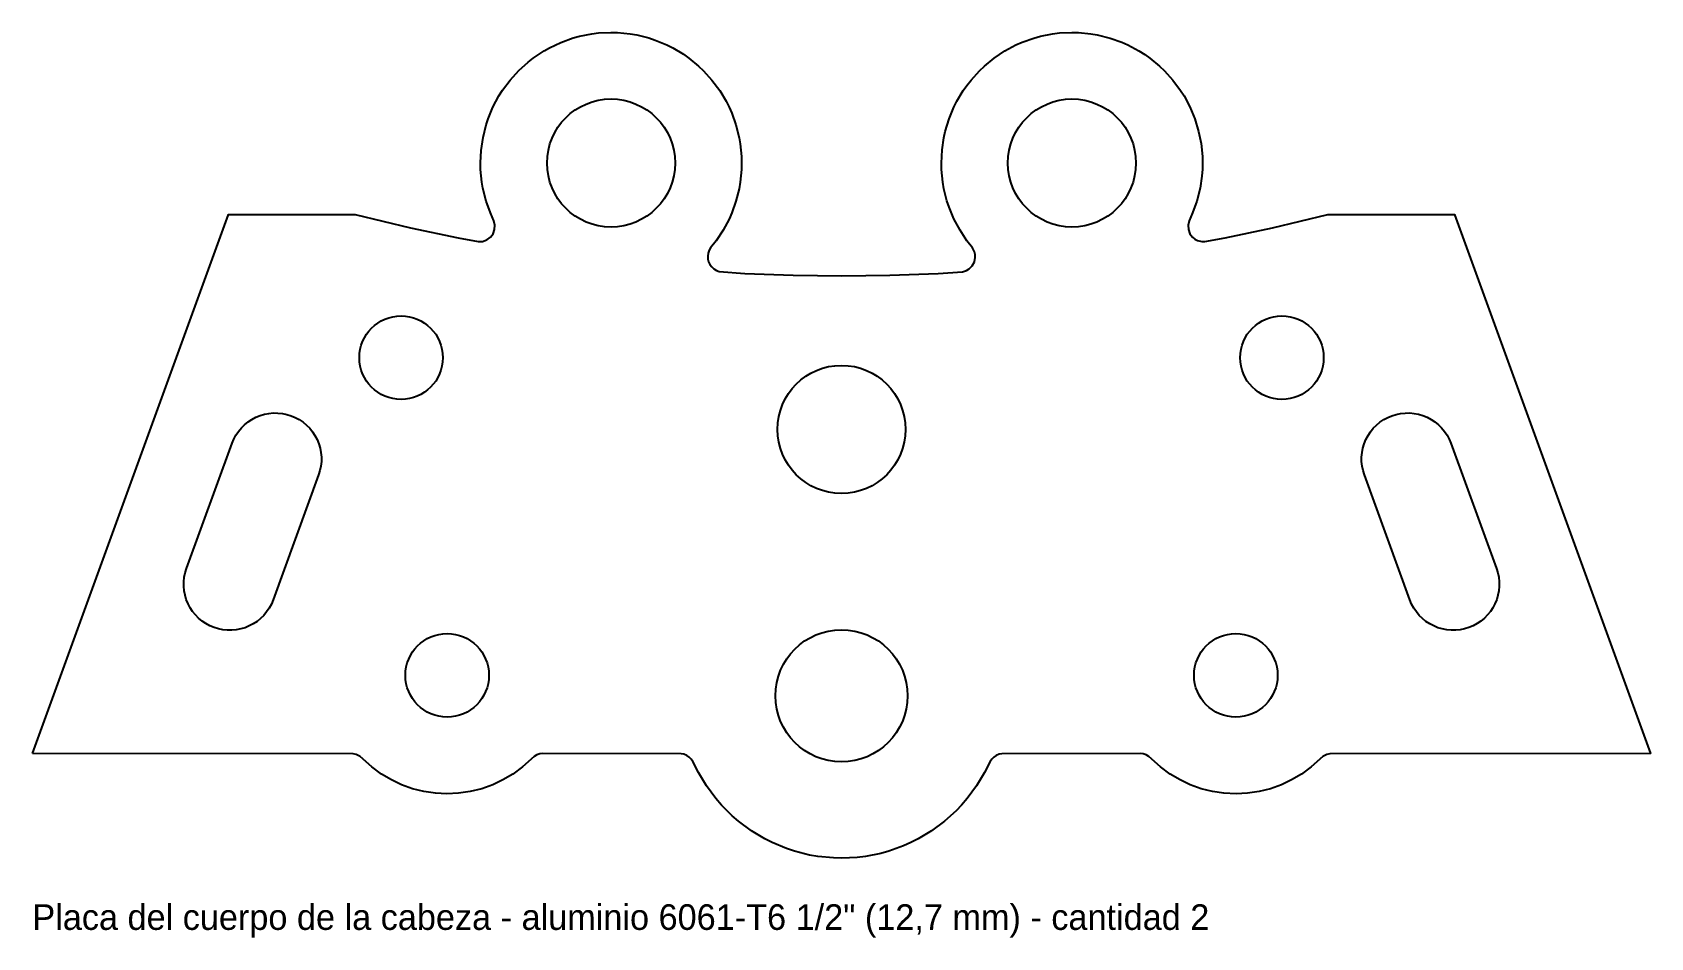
# Model space of a CAD drawing. Header units: millimetres. Extents: x -158 to 158, y -113 to 63.
import ezdxf

# ---------------------------------------------------------------- set-up
doc = ezdxf.new("R2010")
doc.units = ezdxf.units.MM
doc.layers.add('CORTE', color=1, linetype='Continuous')
doc.layers.add('NOTAS', color=3, linetype='Continuous')

msp = doc.modelspace()

# ---------------------------------------------------------------- linework, layer by layer
at = {"layer": 'CORTE'}
for points in [[(-158, -77.29), (-119.69, 27.95), (-94.99, 27.95), (-84.17, 25.34), (-74.88, 23.37), (-70.94, 22.65), (-70.07, 22.7), (-69.26, 23), (-68.56, 23.51), (-68.04, 24.2), (-67.74, 25.02), (-67.69, 25.88), (-67.88, 26.73), (-68.57, 28.28), (-69.39, 30.56), (-70.02, 33.06), (-70.23, 34.29), (-70.47, 36.71), (-70.5, 38.04), (-70.38, 40.46), (-70, 43.01), (-69.39, 45.44), (-69, 46.63), (-68.07, 48.87), (-66.89, 51.08), (-66.18, 52.2), (-64.73, 54.15), (-63, 56.06), (-61.2, 57.69), (-60.22, 58.46), (-58.08, 59.89), (-56.99, 60.51), (-54.79, 61.54), (-52.37, 62.41), (-51.16, 62.74), (-48.78, 63.22), (-47.46, 63.38), (-45.04, 63.5), (-43.71, 63.47), (-41.29, 63.23), (-39.99, 63), (-37.63, 62.41), (-36.37, 62), (-34.13, 61.07), (-32.95, 60.47), (-30.86, 59.22), (-29.78, 58.46), (-27.9, 56.92), (-26.94, 56), (-25.31, 54.2), (-23.78, 52.14), (-22.53, 50.05), (-21.93, 48.87), (-21.43, 47.72), (-20.61, 45.44), (-19.98, 42.94), (-19.77, 41.71), (-19.53, 39.29), (-19.53, 36.71), (-19.77, 34.29), (-20, 32.99), (-20.61, 30.56), (-21.43, 28.28), (-21.96, 27.06), (-23.11, 24.92), (-24.5, 22.84), (-25.58, 21.46), (-25.87, 20.96), (-26.05, 20.41), (-26.13, 19.84), (-26.09, 19.26), (-25.95, 18.7), (-25.7, 18.18), (-25.35, 17.72), (-24.92, 17.33), (-24.43, 17.03), (-23.89, 16.83), (-18.88, 16.46), (-9.46, 16.12), (0.04, 16), (9.46, 16.12), (18.88, 16.46), (23.6, 16.77), (24.43, 17.03), (24.92, 17.33), (25.54, 17.94), (25.95, 18.7), (26.12, 19.55), (26.1, 20.13), (25.97, 20.69), (25.58, 21.46), (24.5, 22.84), (23.15, 24.86), (21.93, 27.13), (21, 29.37), (20.59, 30.63), (20, 32.99), (19.77, 34.29), (19.53, 36.71), (19.5, 37.96), (19.63, 40.54), (19.98, 42.94), (20.26, 44.16), (21, 46.63), (21.93, 48.87), (22.53, 50.05), (23.78, 52.14), (24.5, 53.16), (25.31, 54.2), (26.94, 56), (27.9, 56.92), (29.78, 58.46), (31.92, 59.89), (34.06, 61.04), (35.28, 61.57), (37.56, 62.39), (38.84, 62.74), (41.22, 63.22), (42.54, 63.38), (44.96, 63.5), (46.29, 63.47), (48.71, 63.23), (49.94, 63.02), (52.44, 62.39), (54.72, 61.57), (55.94, 61.04), (58.08, 59.89), (59.2, 59.18), (60.22, 58.46), (62.1, 56.92), (63.06, 56), (64.69, 54.2), (66.22, 52.14), (66.89, 51.08), (68.04, 48.94), (69, 46.63), (69.74, 44.16), (70.22, 41.78), (70.37, 40.54), (70.47, 39.21), (70.47, 36.79), (70.37, 35.46), (70.02, 33.06), (69.39, 30.56), (68.57, 28.28), (67.88, 26.73), (67.69, 25.88), (67.74, 25.02), (68.04, 24.2), (68.56, 23.51), (69.01, 23.15), (69.52, 22.87), (70.36, 22.66), (70.94, 22.65), (74.95, 23.39), (84.17, 25.34), (94.99, 27.95), (119.69, 27.95), (158, -77.29), (95.38, -77.31), (94.78, -77.43), (93.97, -77.83), (91.71, -79.87), (89.83, -81.27), (87.88, -82.43), (85.89, -83.37), (83.76, -84.14), (81.55, -84.7), (79.31, -85.03), (77.04, -85.15), (74.69, -85.03), (72.45, -84.7), (70.24, -84.14), (68.11, -83.37), (66.12, -82.43), (64.17, -81.27), (62.29, -79.87), (60.03, -77.83), (59.5, -77.53), (58.92, -77.35), (58.32, -77.29), (31.32, -77.31), (30.76, -77.42), (30.22, -77.63), (29.74, -77.95), (29.33, -78.35), (29, -78.82), (27.94, -80.98), (26.38, -83.58), (24.53, -86.08), (23.46, -87.32), (22.39, -88.44), (20.14, -90.48), (17.58, -92.38), (14.98, -93.94), (13.52, -94.67), (12.1, -95.3), (9.24, -96.32), (7.67, -96.76), (4.69, -97.35), (3.07, -97.55), (0.04, -97.7), (-1.59, -97.66), (-4.61, -97.36), (-6.22, -97.08), (-9.17, -96.34), (-10.71, -95.83), (-13.52, -94.67), (-14.98, -93.94), (-17.58, -92.38), (-20.14, -90.48), (-21.32, -89.46), (-23.46, -87.32), (-24.53, -86.08), (-26.38, -83.58), (-27.94, -80.98), (-29, -78.82), (-29.33, -78.35), (-29.74, -77.95), (-30.22, -77.63), (-30.76, -77.42), (-31.32, -77.31), (-58.32, -77.29), (-58.92, -77.35), (-59.5, -77.53), (-60.03, -77.83), (-62.29, -79.87), (-64.17, -81.27), (-66.12, -82.43), (-68.11, -83.37), (-70.24, -84.14), (-72.52, -84.71), (-74.77, -85.04), (-77.04, -85.15), (-79.31, -85.03), (-81.55, -84.7), (-83.76, -84.14), (-85.89, -83.37), (-87.88, -82.43), (-89.83, -81.27), (-91.71, -79.87), (-93.97, -77.83), (-94.78, -77.43), (-95.38, -77.31), (-158, -77.29)], [(-119.01, -16.71), (-118.67, -15.89), (-118.25, -15.12), (-117.75, -14.38), (-117.19, -13.7), (-116.56, -13.08), (-115.88, -12.53), (-115.14, -12.04), (-114.36, -11.63), (-113.54, -11.29), (-112.69, -11.04), (-111.83, -10.87), (-110.95, -10.79), (-110.06, -10.8), (-109.18, -10.89), (-108.32, -11.07), (-107.48, -11.33), (-106.66, -11.67), (-105.88, -12.09), (-105.15, -12.58), (-104.47, -13.15), (-103.85, -13.78), (-103.3, -14.46), (-102.81, -15.2), (-102.4, -15.98), (-102.06, -16.8), (-101.81, -17.64), (-101.64, -18.51), (-101.56, -19.39), (-101.57, -20.27), (-101.66, -21.15), (-101.84, -22.02), (-102.1, -22.86), (-110.99, -47.29), (-111.33, -48.11), (-111.75, -48.88), (-112.25, -49.62), (-112.81, -50.3), (-113.44, -50.92), (-114.12, -51.47), (-114.86, -51.96), (-115.64, -52.37), (-116.46, -52.71), (-117.31, -52.96), (-118.17, -53.13), (-119.05, -53.21), (-119.94, -53.2), (-120.82, -53.11), (-121.68, -52.93), (-122.52, -52.67), (-123.34, -52.33), (-124.12, -51.91), (-124.85, -51.42), (-125.53, -50.85), (-126.15, -50.22), (-126.7, -49.54), (-127.19, -48.8), (-127.6, -48.02), (-127.94, -47.2), (-128.19, -46.36), (-128.36, -45.49), (-128.44, -44.61), (-128.43, -43.73), (-128.34, -42.85), (-128.16, -41.98), (-127.9, -41.14), (-119.01, -16.71)], [(102.1, -22.86), (101.84, -22.02), (101.66, -21.15), (101.57, -20.27), (101.56, -19.39), (101.64, -18.51), (101.81, -17.64), (102.06, -16.8), (102.4, -15.98), (102.81, -15.2), (103.3, -14.46), (103.85, -13.78), (104.47, -13.15), (105.15, -12.58), (105.88, -12.09), (106.66, -11.67), (107.48, -11.33), (108.32, -11.07), (109.18, -10.89), (110.06, -10.8), (110.95, -10.79), (111.83, -10.87), (112.69, -11.04), (113.54, -11.29), (114.36, -11.63), (115.14, -12.04), (115.88, -12.53), (116.56, -13.08), (117.19, -13.7), (117.75, -14.38), (118.25, -15.12), (118.67, -15.89), (119.01, -16.71), (127.9, -41.14), (128.16, -41.98), (128.34, -42.85), (128.43, -43.73), (128.44, -44.61), (128.36, -45.49), (128.19, -46.36), (127.94, -47.2), (127.6, -48.02), (127.19, -48.8), (126.7, -49.54), (126.15, -50.22), (125.53, -50.85), (124.85, -51.42), (124.12, -51.91), (123.34, -52.33), (122.52, -52.67), (121.68, -52.93), (120.82, -53.11), (119.94, -53.2), (119.05, -53.21), (118.17, -53.13), (117.31, -52.96), (116.46, -52.71), (115.64, -52.37), (114.86, -51.96), (114.12, -51.47), (113.44, -50.92), (112.81, -50.3), (112.25, -49.62), (111.75, -48.88), (111.33, -48.11), (110.99, -47.29), (102.1, -22.86)]]:
    msp.add_lwpolyline(points, close=True, dxfattribs=at)
for centre, radius in [((-45, 38), 12.5), ((45, 38), 12.5), ((-86, 0), 8.15), ((86, 0), 8.15), ((0, -14), 12.5), ((0, -66), 12.9), ((-77, -62), 8.15), ((77, -62), 8.15)]:
    msp.add_circle(centre, radius, dxfattribs=at)

# ---------------------------------------------------------------- texts
at = {"layer": 'NOTAS'}
msp.add_text('Placa del cuerpo de la cabeza - aluminio 6061-T6 1/2" (12,7 mm) - cantidad 2', height=5, dxfattribs=at).set_placement((-158, -111.7))

doc.saveas('drawing.dxf')
